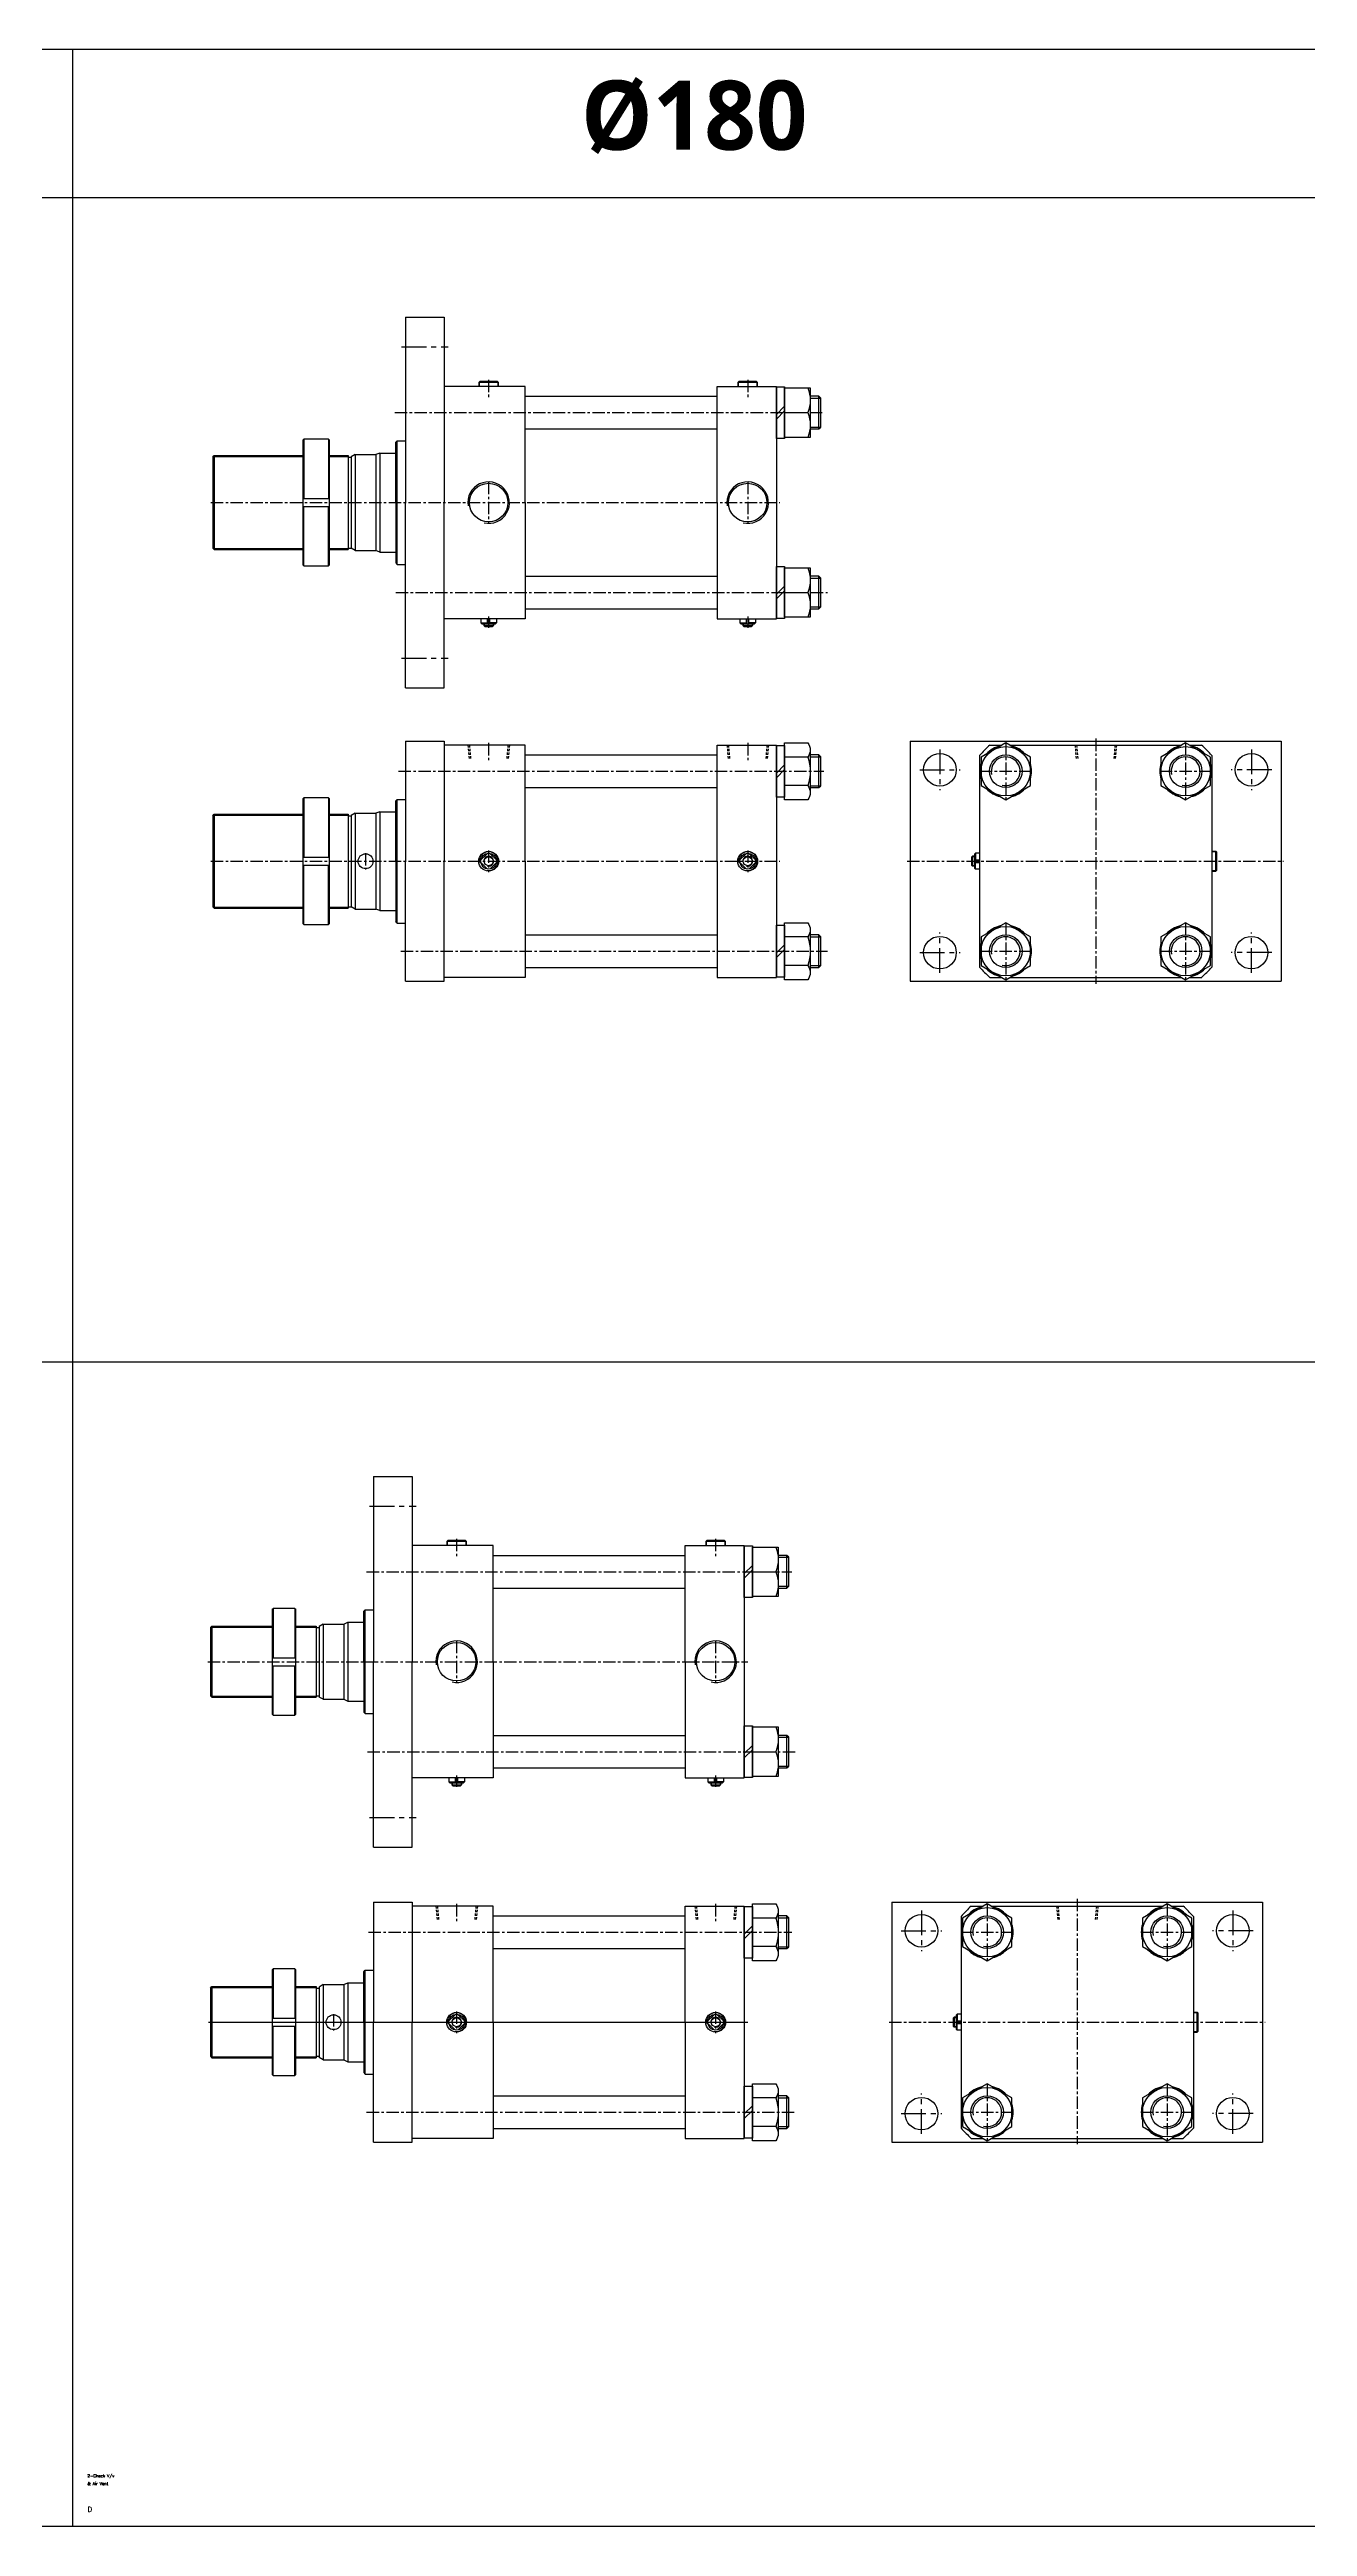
# Model space of a CAD drawing. Extents: x -819 to 8226, y -8942 to 4052.
# Drawn here: x 3612 to 4885, y 0 to 2506 of the extents above; entities that cross this region are included whole.
import ezdxf

# ---------------------------------------------------------------- set-up
doc = ezdxf.new("R2010")
doc.units = 0
doc.header["$LTSCALE"] = 10
doc.header["$MEASUREMENT"] = 0
for name, pattern in [('CENTER', [2, 1.25, -0.25, 0.25, -0.25]), ('CENTERX2', [4, 2.5, -0.5, 0.5, -0.5]), ('HIDDEN', [0.375, 0.25, -0.125])]:
    doc.linetypes.add(name, pattern=pattern)
doc.layers.get('0').update_dxf_attribs({"linetype": 'CONTINUOUS'})
doc.layers.get('DEFPOINTS').update_dxf_attribs({"linetype": 'CONTINUOUS'})
for name, color, linetype in [('CEN', 1, 'CENTERX2'), ('CENTER', 1, 'CENTER'), ('ML', 7, 'CONTINUOUS'), ('THIN', 3, 'CONTINUOUS'), ('외형선', 3, 'CONTINUOUS')]:
    doc.layers.add(name, color=color, linetype=linetype)
doc.styles.add('GHS', font='romans', dxfattribs={"bigfont": 'ghs'})
doc.styles.add('문자', font='romans.shx')

msp = doc.modelspace()

# ---------------------------------------------------------------- linework, layer by layer
for p, q in [((8226, 2505.7), (0, 2505.7)), ((3635.9, 0), (3635.9, 2505.7)), ((8226, 2355.7), (0, 2355.7)), ((8226, 1177.9), (0, 1177.9)), ((8226, 0), (0, 0))]:
    msp.add_line(p, q)
at = {"layer": 'CEN', "color": 1, "linetype": 'CENTER', "ltscale": 2}
for p, q in [((3968.6, 2204.9), (4015.6, 2204.9)), ((3968.6, 1889.9), (4015.6, 1889.9)), ((4513.1, 1797.6), (4513.1, 1756.6)), ((4828.1, 1797.6), (4828.1, 1756.6)), ((4492.6, 1777.1), (4533.6, 1777.1)), ((4848.6, 1777.1), (4807.6, 1777.1)), ((4513.1, 1571.6), (4513.1, 1612.6)), ((4828.1, 1571.6), (4828.1, 1612.6)), ((4492.6, 1592.1), (4533.6, 1592.1)), ((4848.6, 1592.1), (4807.6, 1592.1)), ((3936.2, 1032.3), (3983.2, 1032.3)), ((3936.2, 717.3), (3983.2, 717.3)), ((4473.9, 602.6), (4514.9, 602.6)), ((4494.4, 623.1), (4494.4, 582.1)), ((4829.9, 602.6), (4788.9, 602.6)), ((4809.4, 623.1), (4809.4, 582.1)), ((4494.4, 397.1), (4494.4, 438.1)), ((4809.4, 397.1), (4809.4, 438.1)), ((4473.9, 417.6), (4514.9, 417.6)), ((4829.9, 417.6), (4788.9, 417.6))]:
    msp.add_line(p, q, dxfattribs=at)
at = {"layer": 'CENTER'}
for p, q in [((4579.6, 1804.4), (4579.6, 1746.7)), ((4761.6, 1804.4), (4761.6, 1746.7)), ((4553.3, 1775.6), (4606, 1775.6)), ((4735.3, 1775.6), (4788, 1775.6)), ((4579.6, 1622.4), (4579.6, 1564.7)), ((4761.6, 1622.4), (4761.6, 1564.7)), ((4553.3, 1593.6), (4606, 1593.6)), ((4735.3, 1593.6), (4788, 1593.6)), ((4560.9, 629.9), (4560.9, 572.2)), ((4742.9, 629.9), (4742.9, 572.2)), ((4534.6, 601.1), (4587.3, 601.1)), ((4716.6, 601.1), (4769.3, 601.1)), ((4560.9, 447.9), (4560.9, 390.2)), ((4742.9, 447.9), (4742.9, 390.2)), ((4534.6, 419.1), (4587.3, 419.1)), ((4716.6, 419.1), (4769.3, 419.1))]:
    msp.add_line(p, q, dxfattribs=at)
at = {"layer": 'DEFPOINTS', "color": 0, "linetype": 'ByBlock'}
for p in [(3972.6, 1747.1), (3972.6, 1622.1)]:
    msp.add_point(p, dxfattribs=at)
at = {"layer": 'ML'}
for p, q in [((3972.6, 2234.9), (3972.6, 2047.4)), ((3972.6, 2234.9), (4011.6, 2234.9)), ((4011.6, 2234.9), (4011.6, 2047.4)), ((4093.6, 2164.9), (4011.6, 2164.9)), ((4047.6, 2169.9), (4046.6, 2168.9)), ((4066.6, 2168.9), (4046.6, 2168.9)), ((4046.6, 2168.9), (4046.6, 2164.9)), ((4065.6, 2169.9), (4047.6, 2169.9)), ((4065.6, 2169.9), (4066.6, 2168.9)), ((4066.6, 2164.9), (4066.6, 2168.9)), ((4093.6, 2047.4), (4093.6, 2164.9)), ((4287.6, 2047.4), (4287.6, 2164.9)), ((4287.6, 2164.9), (4347.6, 2164.9)), ((4309.6, 2169.9), (4308.6, 2168.9)), ((4328.6, 2168.9), (4308.6, 2168.9)), ((4308.6, 2168.9), (4308.6, 2164.9)), ((4327.6, 2169.9), (4309.6, 2169.9)), ((4327.6, 2169.9), (4328.6, 2168.9)), ((4328.6, 2164.9), (4328.6, 2168.9)), ((4347.6, 2164.9), (4347.6, 1929.9)), ((4355.8, 2144.8), (4347.6, 2136.6)), ((4355.8, 2140.1), (4347.6, 2131.9)), ((4355.8, 2138.4), (4379.6, 2138.4)), ((4390.7, 2121.9), (4390.7, 2154.9)), ((3868.6, 2110.4), (3869.6, 2111.4)), ((3868.6, 2110.4), (3868.6, 1984.4)), ((3869.6, 2111.4), (3869.6, 2051.4)), ((3894.6, 2111.4), (3869.6, 2111.4)), ((3894.6, 2111.4), (3894.6, 2051.4)), ((3894.6, 2111.4), (3895.6, 2110.4)), ((3895.6, 1984.4), (3895.6, 2110.4)), ((3962.6, 2108.4), (3964.1, 2109.9)), ((3962.6, 2047.4), (3962.6, 2108.4)), ((3964.1, 1984.9), (3964.1, 2109.9)), ((3964.1, 2109.9), (3972.6, 2109.9)), ((3777.6, 2093.4), (3779.1, 2094.9)), ((3779.1, 2094.9), (3779.1, 1999.9)), ((3914.6, 2094.9), (3914.6, 1999.9)), ((3914.6, 2093.4), (3917.6, 2093.4)), ((3921.6, 2095.9), (3917.6, 2093.6)), ((3917.6, 2093.6), (3917.6, 2001.2)), ((3921.6, 2095.9), (3921.6, 1998.9)), ((3946.6, 2097.4), (3942.6, 2095.9)), ((3942.6, 2095.9), (3942.6, 1998.9)), ((3946.6, 2097.4), (3946.6, 1997.4)), ((3868.6, 2051.4), (3895.6, 2051.4)), ((3868.6, 2043.4), (3895.6, 2043.4)), ((3869.6, 1983.4), (3869.6, 2043.4)), ((3894.6, 1983.4), (3894.6, 2043.4)), ((3962.6, 2047.4), (3962.6, 1986.4)), ((3972.6, 1859.9), (3972.6, 2047.4)), ((4011.6, 1859.9), (4011.6, 2047.4)), ((4093.6, 2047.4), (4093.6, 1929.9)), ((4287.6, 2047.4), (4287.6, 1929.9)), ((3777.6, 2001.4), (3779.1, 1999.9)), ((3868.6, 1984.4), (3869.6, 1983.4)), ((3869.6, 1983.4), (3894.6, 1983.4)), ((3894.6, 1983.4), (3895.6, 1984.4)), ((3914.6, 2001.4), (3917.6, 2001.4)), ((3921.6, 1998.9), (3917.6, 2001.2)), ((3946.6, 1997.4), (3942.6, 1998.9)), ((3962.6, 1986.4), (3964.1, 1984.9)), ((3964.1, 1984.9), (3972.6, 1984.9)), ((4355.8, 1962.8), (4347.6, 1954.6)), ((4355.8, 1958.1), (4347.6, 1949.9)), ((4355.8, 1956.4), (4379.6, 1956.4)), ((4390.7, 1939.9), (4390.7, 1972.9)), ((4093.6, 1929.9), (4011.6, 1929.9)), ((4093.6, 1929.9), (4011.6, 1929.9)), ((4048.6, 1929.9), (4048.6, 1925.9)), ((4055.3, 1924.9), (4055.3, 1929.9)), ((4057.9, 1924.9), (4057.9, 1929.9)), ((4064.6, 1929.9), (4064.6, 1925.9)), ((4287.6, 1929.9), (4347.6, 1929.9)), ((4310.6, 1929.9), (4310.6, 1925.9)), ((4317.3, 1924.9), (4317.3, 1929.9)), ((4319.9, 1924.9), (4319.9, 1929.9)), ((4326.6, 1929.9), (4326.6, 1925.9)), ((4049.6, 1924.9), (4048.6, 1925.9)), ((4048.6, 1925.9), (4055.3, 1925.9)), ((4049.6, 1924.9), (4063.6, 1924.9)), ((4051.6, 1924.9), (4051.6, 1922.9)), ((4051.6, 1922.9), (4061.6, 1922.9)), ((4052.6, 1921.9), (4051.6, 1922.9)), ((4052.6, 1921.9), (4060.6, 1921.9)), ((4064.6, 1925.9), (4057.9, 1925.9)), ((4060.6, 1921.9), (4061.6, 1922.9)), ((4061.6, 1924.9), (4061.6, 1922.9)), ((4063.6, 1924.9), (4064.6, 1925.9)), ((4310.6, 1925.9), (4317.3, 1925.9)), ((4311.6, 1924.9), (4310.6, 1925.9)), ((4311.6, 1924.9), (4325.6, 1924.9)), ((4313.6, 1924.9), (4313.6, 1922.9)), ((4313.6, 1922.9), (4323.6, 1922.9)), ((4314.6, 1921.9), (4313.6, 1922.9)), ((4314.6, 1921.9), (4322.6, 1921.9)), ((4326.6, 1925.9), (4319.9, 1925.9)), ((4322.6, 1921.9), (4323.6, 1922.9)), ((4323.6, 1924.9), (4323.6, 1922.9)), ((4325.6, 1924.9), (4326.6, 1925.9)), ((3972.6, 1859.9), (4011.6, 1859.9)), ((3972.6, 1806.1), (3972.6, 1684.6)), ((3972.6, 1806.1), (4011.6, 1806.1)), ((4011.6, 1806.1), (4011.6, 1684.6)), ((4483.1, 1806.1), (4858.1, 1806.1)), ((4483.1, 1806.1), (4483.1, 1563.1)), ((4858.1, 1806.1), (4858.1, 1563.1)), ((4093.6, 1802.1), (4011.6, 1802.1)), ((4093.6, 1684.6), (4093.6, 1802.1)), ((4287.6, 1802.1), (4347.6, 1802.1)), ((4287.6, 1684.6), (4287.6, 1802.1)), ((4347.6, 1802.1), (4347.6, 1567.1)), ((4355.8, 1782), (4347.6, 1773.8)), ((4379.6, 1790), (4355.8, 1790)), ((4381.8, 1797.2), (4381.8, 1753.9)), ((4390.7, 1759.1), (4390.7, 1792.1)), ((4553.1, 1791.7), (4553.1, 1577.4)), ((4563.5, 1802.1), (4575.5, 1802.1)), ((4583.7, 1802.1), (4757.5, 1802.1)), ((4765.7, 1802.1), (4777.8, 1802.1)), ((4788.1, 1791.7), (4788.1, 1577.4)), ((4355.8, 1777.3), (4347.6, 1769.1)), ((4379.6, 1761.1), (4355.8, 1761.1)), ((3777.6, 1730.6), (3779.1, 1732.1)), ((3779.1, 1732.1), (3779.1, 1637.1)), ((3868.6, 1747.6), (3869.6, 1748.6)), ((3868.6, 1747.6), (3868.6, 1621.6)), ((3894.6, 1748.6), (3869.6, 1748.6)), ((3869.6, 1748.6), (3869.6, 1688.6)), ((3894.6, 1748.6), (3895.6, 1747.6)), ((3894.6, 1748.6), (3894.6, 1688.6)), ((3895.6, 1621.6), (3895.6, 1747.6)), ((3914.6, 1732.1), (3914.6, 1637.1)), ((3914.6, 1730.6), (3917.6, 1730.6)), ((3921.6, 1733.1), (3917.6, 1730.8)), ((3917.6, 1730.8), (3917.6, 1638.4)), ((3921.6, 1733.1), (3921.6, 1636.1)), ((3946.6, 1734.6), (3942.6, 1733.1)), ((3942.6, 1733.1), (3942.6, 1636.1)), ((3946.6, 1734.6), (3946.6, 1634.6)), ((3964.1, 1747.1), (3962.6, 1745.6)), ((3962.6, 1684.6), (3962.6, 1745.6)), ((3964.1, 1622.1), (3964.1, 1747.1)), ((3964.1, 1747.1), (3972.6, 1747.1)), ((3868.6, 1688.6), (3895.6, 1688.6)), ((3868.6, 1680.6), (3895.6, 1680.6)), ((3869.6, 1620.6), (3869.6, 1680.6)), ((3894.6, 1620.6), (3894.6, 1680.6)), ((3962.6, 1684.6), (3962.6, 1623.6)), ((3972.6, 1563.1), (3972.6, 1684.6)), ((4011.6, 1563.1), (4011.6, 1684.6)), ((4055.3, 1692.5), (4048.7, 1685.9)), ((4048.7, 1683.3), (4055.3, 1676.7)), ((4057.9, 1692.5), (4064.5, 1685.9)), ((4064.5, 1683.3), (4057.9, 1676.7)), ((4093.6, 1684.6), (4093.6, 1567.1)), ((4287.6, 1684.6), (4287.6, 1567.1)), ((4317.3, 1692.5), (4310.7, 1685.9)), ((4310.7, 1683.3), (4317.3, 1676.7)), ((4319.9, 1692.5), (4326.5, 1685.9)), ((4326.5, 1683.3), (4319.9, 1676.7)), ((4545.1, 1688.6), (4546.1, 1689.6)), ((4545.1, 1688.6), (4545.1, 1680.6)), ((4545.1, 1680.6), (4546.1, 1679.6)), ((4548.1, 1689.6), (4546.1, 1689.6)), ((4546.1, 1689.6), (4546.1, 1679.6)), ((4548.1, 1679.6), (4546.1, 1679.6)), ((4548.1, 1691.6), (4549.1, 1692.6)), ((4548.1, 1691.6), (4548.1, 1677.6)), ((4548.1, 1685.9), (4553.1, 1685.9)), ((4548.1, 1683.3), (4553.1, 1683.3)), ((4553.1, 1692.6), (4549.1, 1692.6)), ((4549.1, 1692.6), (4549.1, 1685.9)), ((4549.1, 1676.6), (4549.1, 1683.3)), ((4792.1, 1694.6), (4788.1, 1694.6)), ((4792.1, 1674.6), (4792.1, 1694.6)), ((4793.1, 1693.6), (4792.1, 1694.6)), ((4793.1, 1675.6), (4793.1, 1693.6)), ((4548.1, 1677.6), (4549.1, 1676.6)), ((4553.1, 1676.6), (4549.1, 1676.6)), ((4788.1, 1674.6), (4792.1, 1674.6)), ((4793.1, 1675.6), (4792.1, 1674.6)), ((3777.6, 1638.6), (3779.1, 1637.1)), ((3914.6, 1638.6), (3917.6, 1638.6)), ((3921.6, 1636.1), (3917.6, 1638.4)), ((3946.6, 1634.6), (3942.6, 1636.1)), ((3868.6, 1621.6), (3869.6, 1620.6)), ((3869.6, 1620.6), (3894.6, 1620.6)), ((3894.6, 1620.6), (3895.6, 1621.6)), ((3964.1, 1622.1), (3962.6, 1623.6)), ((3964.1, 1622.1), (3972.6, 1622.1)), ((4379.6, 1608), (4355.8, 1608)), ((4381.8, 1615.2), (4381.8, 1571.9)), ((4390.7, 1577.1), (4390.7, 1610.1)), ((4355.8, 1600), (4347.6, 1591.8)), ((4355.8, 1595.3), (4347.6, 1587.1)), ((4379.6, 1579.1), (4355.8, 1579.1)), ((3972.6, 1563.1), (4011.6, 1563.1)), ((4093.6, 1567.1), (4011.6, 1567.1)), ((4093.6, 1567.1), (4011.6, 1567.1)), ((4287.6, 1567.1), (4347.6, 1567.1)), ((4483.1, 1563.1), (4858.1, 1563.1)), ((4563.5, 1567.1), (4575.5, 1567.1)), ((4583.7, 1567.1), (4757.5, 1567.1)), ((4765.7, 1567.1), (4777.8, 1567.1)), ((3940.2, 1062.3), (3940.2, 874.8)), ((3940.2, 1062.3), (3979.2, 1062.3)), ((3979.2, 1062.3), (3979.2, 874.8)), ((4061.2, 992.3), (3979.2, 992.3)), ((4015.2, 997.3), (4014.2, 996.3)), ((4034.2, 996.3), (4014.2, 996.3)), ((4014.2, 996.3), (4014.2, 992.3)), ((4033.2, 997.3), (4015.2, 997.3)), ((4033.2, 997.3), (4034.2, 996.3)), ((4034.2, 992.3), (4034.2, 996.3)), ((4061.2, 874.8), (4061.2, 992.3)), ((4255.2, 874.8), (4255.2, 992.3)), ((4255.2, 992.3), (4315.2, 992.3)), ((4277.2, 997.3), (4276.2, 996.3)), ((4296.2, 996.3), (4276.2, 996.3)), ((4276.2, 996.3), (4276.2, 992.3)), ((4295.2, 997.3), (4277.2, 997.3)), ((4295.2, 997.3), (4296.2, 996.3)), ((4296.2, 992.3), (4296.2, 996.3)), ((4315.2, 992.3), (4315.2, 757.3)), ((4358.3, 949.3), (4358.3, 982.3)), ((4323.4, 972.2), (4315.2, 964)), ((4323.4, 967.6), (4315.2, 959.4)), ((4323.4, 965.8), (4347.2, 965.8)), ((3837.6, 927.8), (3838.6, 928.8)), ((3837.6, 927.8), (3837.6, 821.8)), ((3838.6, 928.8), (3838.6, 878.8)), ((3860.6, 928.8), (3838.6, 928.8)), ((3860.6, 928.8), (3860.6, 878.8)), ((3860.6, 928.8), (3861.6, 927.8)), ((3861.6, 821.8), (3861.6, 927.8)), ((3930.2, 925.8), (3931.7, 927.3)), ((3931.7, 822.3), (3931.7, 927.3)), ((3931.7, 927.3), (3940.2, 927.3)), ((3775.2, 909.3), (3776.7, 910.8)), ((3776.7, 910.8), (3776.7, 838.8)), ((3882.2, 910.8), (3882.2, 838.8)), ((3882.2, 909.3), (3885.2, 909.3)), ((3889.2, 912.8), (3885.2, 910.5)), ((3885.2, 910.5), (3885.2, 839.1)), ((3889.2, 912.8), (3889.2, 836.8)), ((3910.2, 912.8), (3914.2, 914.8)), ((3910.2, 912.8), (3910.2, 836.8)), ((3914.2, 914.8), (3914.2, 834.8)), ((3930.2, 874.8), (3930.2, 925.8)), ((3837.6, 878.8), (3861.6, 878.8)), ((3837.6, 870.8), (3861.6, 870.8)), ((3838.6, 820.8), (3838.6, 870.8)), ((3860.6, 820.8), (3860.6, 870.8)), ((3930.2, 874.8), (3930.2, 823.8)), ((3940.2, 687.3), (3940.2, 874.8)), ((3979.2, 687.3), (3979.2, 874.8)), ((4061.2, 874.8), (4061.2, 757.3)), ((4255.2, 874.8), (4255.2, 757.3)), ((3775.2, 840.3), (3776.7, 838.8)), ((3882.2, 840.3), (3885.2, 840.3)), ((3889.2, 836.8), (3885.2, 839.1)), ((3910.2, 836.8), (3914.2, 834.8)), ((3838.6, 820.8), (3837.6, 821.8)), ((3838.6, 820.8), (3860.6, 820.8)), ((3860.6, 820.8), (3861.6, 821.8)), ((3930.2, 823.8), (3931.7, 822.3)), ((3931.7, 822.3), (3940.2, 822.3)), ((4323.4, 790.2), (4315.2, 782)), ((4323.4, 785.6), (4315.2, 777.4)), ((4323.4, 783.8), (4347.2, 783.8)), ((4358.3, 767.3), (4358.3, 800.3)), ((4061.2, 757.3), (3979.2, 757.3)), ((4061.2, 757.3), (3979.2, 757.3)), ((4016.2, 757.3), (4016.2, 753.3)), ((4017.2, 752.3), (4016.2, 753.3)), ((4016.2, 753.3), (4022.9, 753.3)), ((4017.2, 752.3), (4031.2, 752.3)), ((4019.2, 752.3), (4019.2, 750.3)), ((4022.9, 752.3), (4022.9, 757.3)), ((4025.5, 752.3), (4025.5, 757.3)), ((4032.2, 753.3), (4025.5, 753.3)), ((4029.2, 752.3), (4029.2, 750.3)), ((4031.2, 752.3), (4032.2, 753.3)), ((4032.2, 757.3), (4032.2, 753.3)), ((4255.2, 757.3), (4315.2, 757.3)), ((4278.2, 757.3), (4278.2, 753.3)), ((4278.2, 753.3), (4284.9, 753.3)), ((4279.2, 752.3), (4278.2, 753.3)), ((4279.2, 752.3), (4293.2, 752.3)), ((4281.2, 752.3), (4281.2, 750.3)), ((4284.9, 752.3), (4284.9, 757.3)), ((4287.5, 752.3), (4287.5, 757.3)), ((4294.2, 753.3), (4287.5, 753.3)), ((4291.2, 752.3), (4291.2, 750.3)), ((4293.2, 752.3), (4294.2, 753.3)), ((4294.2, 757.3), (4294.2, 753.3)), ((4019.2, 750.3), (4029.2, 750.3)), ((4020.2, 749.3), (4019.2, 750.3)), ((4020.2, 749.3), (4028.2, 749.3)), ((4028.2, 749.3), (4029.2, 750.3)), ((4281.2, 750.3), (4291.2, 750.3)), ((4282.2, 749.3), (4281.2, 750.3)), ((4282.2, 749.3), (4290.2, 749.3)), ((4290.2, 749.3), (4291.2, 750.3)), ((3940.2, 687.3), (3979.2, 687.3)), ((3940.2, 631.6), (3940.2, 510.1)), ((3940.2, 631.6), (3979.2, 631.6)), ((3979.2, 631.6), (3979.2, 510.1)), ((4061.2, 627.6), (3979.2, 627.6)), ((4061.2, 510.1), (4061.2, 627.6)), ((4255.2, 627.6), (4315.2, 627.6)), ((4255.2, 510.1), (4255.2, 627.6)), ((4315.2, 627.6), (4315.2, 392.6)), ((4464.4, 631.6), (4839.4, 631.6)), ((4464.4, 631.6), (4464.4, 388.6)), ((4544.8, 627.6), (4556.8, 627.6)), ((4565, 627.6), (4738.8, 627.6)), ((4747, 627.6), (4759.1, 627.6)), ((4839.4, 631.6), (4839.4, 388.6)), ((4323.4, 607.5), (4315.2, 599.3)), ((4323.4, 602.8), (4315.2, 594.6)), ((4347.2, 615.5), (4323.4, 615.5)), ((4349.4, 622.7), (4349.4, 579.4)), ((4358.3, 584.6), (4358.3, 617.6)), ((4534.4, 617.2), (4534.4, 402.9)), ((4769.4, 617.2), (4769.4, 402.9)), ((4347.2, 586.6), (4323.4, 586.6)), ((3837.6, 563.1), (3838.6, 564.1)), ((3837.6, 563.1), (3837.6, 457.1)), ((3860.6, 564.1), (3838.6, 564.1)), ((3838.6, 564.1), (3838.6, 514.1)), ((3860.6, 564.1), (3861.6, 563.1)), ((3860.6, 564.1), (3860.6, 514.1)), ((3861.6, 457.1), (3861.6, 563.1)), ((3930.2, 561.1), (3931.7, 562.6)), ((3930.2, 510.1), (3930.2, 561.1)), ((3931.7, 457.6), (3931.7, 562.6)), ((3931.7, 562.6), (3940.2, 562.6)), ((3775.2, 544.6), (3776.7, 546.1)), ((3776.7, 546.1), (3776.7, 474.1)), ((3882.2, 546.1), (3882.2, 474.1)), ((3882.2, 544.6), (3885.2, 544.6)), ((3889.2, 548.1), (3885.2, 545.7)), ((3885.2, 545.7), (3885.2, 474.4)), ((3889.2, 548.1), (3889.2, 472.1)), ((3910.2, 548.1), (3914.2, 550.1)), ((3910.2, 548.1), (3910.2, 472.1)), ((3914.2, 550.1), (3914.2, 470.1)), ((3837.6, 514.1), (3861.6, 514.1)), ((3837.6, 506.1), (3861.6, 506.1)), ((3838.6, 456.1), (3838.6, 506.1)), ((3860.6, 456.1), (3860.6, 506.1)), ((3930.2, 510.1), (3930.2, 459.1)), ((3940.2, 388.6), (3940.2, 510.1)), ((3979.2, 388.6), (3979.2, 510.1)), ((4022.9, 518), (4016.3, 511.4)), ((4016.3, 508.8), (4022.9, 502.2)), ((4025.5, 518), (4032.1, 511.4)), ((4032.1, 508.8), (4025.5, 502.2)), ((4061.2, 510.1), (4061.2, 392.6)), ((4255.2, 510.1), (4255.2, 392.6)), ((4284.9, 518), (4278.3, 511.4)), ((4278.3, 508.8), (4284.9, 502.2)), ((4287.5, 518), (4294.1, 511.4)), ((4294.1, 508.8), (4287.5, 502.2)), ((4526.4, 514.1), (4527.4, 515.1)), ((4526.4, 514.1), (4526.4, 506.1)), ((4526.4, 506.1), (4527.4, 505.1)), ((4529.4, 515.1), (4527.4, 515.1)), ((4527.4, 515.1), (4527.4, 505.1)), ((4529.4, 505.1), (4527.4, 505.1)), ((4529.4, 517.1), (4530.4, 518.1)), ((4529.4, 517.1), (4529.4, 503.1)), ((4529.4, 511.4), (4534.4, 511.4)), ((4529.4, 508.8), (4534.4, 508.8)), ((4529.4, 503.1), (4530.4, 502.1)), ((4534.4, 518.1), (4530.4, 518.1)), ((4530.4, 518.1), (4530.4, 511.4)), ((4530.4, 502.1), (4530.4, 508.8)), ((4534.4, 502.1), (4530.4, 502.1)), ((4773.4, 520.1), (4769.4, 520.1)), ((4773.4, 500.1), (4773.4, 520.1)), ((4774.4, 519.1), (4773.4, 520.1)), ((4774.4, 501.1), (4774.4, 519.1)), ((4769.4, 500.1), (4773.4, 500.1)), ((4774.4, 501.1), (4773.4, 500.1)), ((3775.2, 475.6), (3776.7, 474.1)), ((3838.6, 456.1), (3837.6, 457.1)), ((3838.6, 456.1), (3860.6, 456.1)), ((3860.6, 456.1), (3861.6, 457.1)), ((3889.2, 472.1), (3885.2, 474.4)), ((3910.2, 472.1), (3914.2, 470.1)), ((3930.2, 459.1), (3931.7, 457.6)), ((3931.7, 457.6), (3940.2, 457.6)), ((4347.2, 433.5), (4323.4, 433.5)), ((4349.4, 440.7), (4349.4, 397.4)), ((4358.3, 402.6), (4358.3, 435.6)), ((4323.4, 425.5), (4315.2, 417.3)), ((4323.4, 420.8), (4315.2, 412.6)), ((4347.2, 404.6), (4323.4, 404.6)), ((3940.2, 388.6), (3979.2, 388.6)), ((4061.2, 392.6), (3979.2, 392.6)), ((4061.2, 392.6), (3979.2, 392.6)), ((4255.2, 392.6), (4315.2, 392.6)), ((4464.4, 388.6), (4839.4, 388.6)), ((4544.8, 392.6), (4556.8, 392.6)), ((4565, 392.6), (4738.8, 392.6)), ((4747, 392.6), (4759.1, 392.6))]:
    msp.add_line(p, q, dxfattribs=at)
at = {"layer": 'ML', "color": 2}
for p, q in [((4047.1, 2169.4), (4047.1, 2164.9)), ((4066.1, 2164.9), (4066.1, 2169.4)), ((4309.1, 2169.4), (4309.1, 2164.9)), ((4328.1, 2164.9), (4328.1, 2169.4)), ((4052.1, 1924.9), (4052.1, 1922.4)), ((4061.1, 1924.9), (4061.1, 1922.4)), ((4314.1, 1924.9), (4314.1, 1922.4)), ((4323.1, 1924.9), (4323.1, 1922.4)), ((4548.1, 1689.1), (4545.6, 1689.1)), ((4548.1, 1680.1), (4545.6, 1680.1)), ((4792.6, 1694.1), (4788.1, 1694.1)), ((4788.1, 1675.1), (4792.6, 1675.1)), ((4014.7, 996.8), (4014.7, 992.3)), ((4033.7, 992.3), (4033.7, 996.8)), ((4276.7, 996.8), (4276.7, 992.3)), ((4295.7, 992.3), (4295.7, 996.8)), ((4019.7, 752.3), (4019.7, 749.8)), ((4028.7, 752.3), (4028.7, 749.8)), ((4281.7, 752.3), (4281.7, 749.8)), ((4290.7, 752.3), (4290.7, 749.8)), ((4529.4, 514.6), (4526.9, 514.6)), ((4529.4, 505.6), (4526.9, 505.6)), ((4773.9, 519.6), (4769.4, 519.6)), ((4769.4, 500.6), (4773.9, 500.6))]:
    msp.add_line(p, q, dxfattribs=at)
at = {"layer": 'ML', "color": 7}
for p, q in [((3777.6, 2093.4), (3777.6, 2001.4)), ((3777.6, 1730.6), (3777.6, 1638.6)), ((3775.2, 909.3), (3775.2, 840.3)), ((3775.2, 544.6), (3775.2, 475.6))]:
    msp.add_line(p, q, dxfattribs=at)
at = {"layer": 'ML', "color": 1, "linetype": 'CENTER'}
for p, q in [((4056.6, 2068.3), (4056.6, 2026.4)), ((4318.6, 2068.3), (4318.6, 2026.4)), ((4056.6, 1932.1), (4056.6, 1920.6)), ((4318.6, 1932.1), (4318.6, 1920.6)), ((4670.6, 1808.6), (4670.6, 1560.7)), ((3932.1, 1692.8), (3932.1, 1676.3)), ((4056.6, 1695.6), (4056.6, 1673.6)), ((4318.6, 1695.6), (4318.6, 1673.6)), ((4479.9, 1684.6), (4860.5, 1684.6)), ((4024.2, 895.8), (4024.2, 853.8)), ((4286.2, 895.8), (4286.2, 853.8)), ((4024.2, 759.6), (4024.2, 748.1)), ((4286.2, 759.6), (4286.2, 748.1)), ((4651.9, 634.9), (4651.9, 386.6)), ((3899.7, 518.3), (3899.7, 501.8)), ((4024.2, 521.1), (4024.2, 499.1)), ((4286.2, 521.1), (4286.2, 499.1)), ((4461.6, 510.1), (4841.9, 510.1))]:
    msp.add_line(p, q, dxfattribs=at)
at = {"layer": 'ML', "color": 6, "linetype": 'HIDDEN'}
for p, q in [((4035.7, 1802.1), (4036.9, 1788.1)), ((4037.1, 1802.1), (4038.4, 1788.1)), ((4076.1, 1802.1), (4074.9, 1788.1)), ((4077.6, 1802.1), (4076.3, 1788.1)), ((4297.7, 1802.1), (4298.9, 1788.1)), ((4299.1, 1802.1), (4300.4, 1788.1)), ((4338.1, 1802.1), (4336.9, 1788.1)), ((4339.6, 1802.1), (4338.3, 1788.1)), ((4649.7, 1802.1), (4650.9, 1788.1)), ((4651.2, 1802.1), (4652.4, 1788.1)), ((4690.1, 1802.1), (4688.9, 1788.1)), ((4691.6, 1802.1), (4690.4, 1788.1)), ((4003.3, 627.6), (4004.5, 613.6)), ((4004.7, 627.6), (4006, 613.6)), ((4043.7, 627.6), (4042.5, 613.6)), ((4045.2, 627.6), (4043.9, 613.6)), ((4265.3, 627.6), (4266.5, 613.6)), ((4266.7, 627.6), (4268, 613.6)), ((4305.7, 627.6), (4304.5, 613.6)), ((4307.2, 627.6), (4305.9, 613.6)), ((4631, 627.6), (4632.2, 613.6)), ((4632.5, 627.6), (4633.7, 613.6)), ((4671.4, 627.6), (4670.2, 613.6)), ((4672.9, 627.6), (4671.7, 613.6))]:
    msp.add_line(p, q, dxfattribs=at)
at = {"layer": 'ML'}
for points in [[(4347.6, 2112.1), (4347.6, 2164.6), (4355.8, 2164.6), (4355.8, 2112.1), (4347.6, 2112.1)], [(4381.8, 2121.9), (4390.7, 2121.9), (4392.6, 2123.8), (4392.6, 2153), (4390.7, 2154.9), (4381.8, 2154.9)], [(4347.6, 1930.1), (4347.6, 1982.6), (4355.8, 1982.6), (4355.8, 1930.1), (4347.6, 1930.1)], [(4381.8, 1939.9), (4390.7, 1939.9), (4392.6, 1941.8), (4392.6, 1971), (4390.7, 1972.9), (4381.8, 1972.9)], [(4554.6, 1790), (4554.6, 1761.1), (4579.6, 1746.7), (4604.6, 1761.1), (4604.6, 1790), (4579.6, 1804.4), (4554.6, 1790)], [(4736.6, 1790), (4736.6, 1761.1), (4761.6, 1746.7), (4786.6, 1761.1), (4786.6, 1790), (4761.6, 1804.4), (4736.6, 1790)], [(4347.6, 1749.3), (4347.6, 1801.8), (4355.8, 1801.8), (4355.8, 1749.3), (4347.6, 1749.3)], [(4381.8, 1759.1), (4390.7, 1759.1), (4392.6, 1761), (4392.6, 1790.2), (4390.7, 1792.1), (4381.8, 1792.1)], [(4347.6, 1567.3), (4347.6, 1619.8), (4355.8, 1619.8), (4355.8, 1567.3), (4347.6, 1567.3)], [(4381.8, 1577.1), (4390.7, 1577.1), (4392.6, 1579), (4392.6, 1608.2), (4390.7, 1610.1), (4381.8, 1610.1)], [(4554.6, 1608), (4554.6, 1579.1), (4579.6, 1564.7), (4604.6, 1579.1), (4604.6, 1608), (4579.6, 1622.4), (4554.6, 1608)], [(4736.6, 1608), (4736.6, 1579.1), (4761.6, 1564.7), (4786.6, 1579.1), (4786.6, 1608), (4761.6, 1622.4), (4736.6, 1608)], [(4315.2, 939.6), (4315.2, 992.1), (4323.4, 992.1), (4323.4, 939.6), (4315.2, 939.6)], [(4349.4, 949.3), (4358.3, 949.3), (4360.2, 951.2), (4360.2, 980.4), (4358.3, 982.3), (4349.4, 982.3)], [(4315.2, 757.6), (4315.2, 810.1), (4323.4, 810.1), (4323.4, 757.6), (4315.2, 757.6)], [(4349.4, 767.3), (4358.3, 767.3), (4360.2, 769.2), (4360.2, 798.4), (4358.3, 800.3), (4349.4, 800.3)], [(4315.2, 574.8), (4315.2, 627.3), (4323.4, 627.3), (4323.4, 574.8), (4315.2, 574.8)], [(4535.9, 615.5), (4535.9, 586.6), (4560.9, 572.2), (4585.9, 586.6), (4585.9, 615.5), (4560.9, 629.9), (4535.9, 615.5)], [(4717.9, 615.5), (4717.9, 586.6), (4742.9, 572.2), (4767.9, 586.6), (4767.9, 615.5), (4742.9, 629.9), (4717.9, 615.5)], [(4349.4, 584.6), (4358.3, 584.6), (4360.2, 586.5), (4360.2, 615.7), (4358.3, 617.6), (4349.4, 617.6)], [(4315.2, 392.8), (4315.2, 445.3), (4323.4, 445.3), (4323.4, 392.8), (4315.2, 392.8)], [(4349.4, 402.6), (4358.3, 402.6), (4360.2, 404.5), (4360.2, 433.7), (4358.3, 435.6), (4349.4, 435.6)], [(4535.9, 433.5), (4535.9, 404.6), (4560.9, 390.2), (4585.9, 404.6), (4585.9, 433.5), (4560.9, 447.9), (4535.9, 433.5)], [(4717.9, 433.5), (4717.9, 404.6), (4742.9, 390.2), (4767.9, 404.6), (4767.9, 433.5), (4742.9, 447.9), (4717.9, 433.5)]]:
    msp.add_lwpolyline(points, dxfattribs=at)
for points in [[(4355.8, 2163.4), (4381.8, 2163.4), (4381.8, 2113.4), (4355.8, 2113.4)], [(4355.8, 1981.4), (4381.8, 1981.4), (4381.8, 1931.4), (4355.8, 1931.4)], [(4323.4, 990.8), (4349.4, 990.8), (4349.4, 940.8), (4323.4, 940.8)], [(4323.4, 808.8), (4349.4, 808.8), (4349.4, 758.8), (4323.4, 758.8)]]:
    msp.add_lwpolyline(points, close=True, dxfattribs=at)
for points in [[(4379.6, 2163.4, -0.178633), (4379.6, 2138.4, -0.178633), (4379.6, 2113.4)], [(4379.6, 1981.4, -0.178633), (4379.6, 1956.4, -0.178633), (4379.6, 1931.4)], [(4355.8, 1804.4), (4379.6, 1804.4, -0.309401), (4379.6, 1790, -0.154701), (4379.6, 1761.1, -0.309401), (4379.6, 1746.7), (4355.8, 1746.7), (4355.8, 1804.4)], [(4355.8, 1622.4), (4379.6, 1622.4, -0.309401), (4379.6, 1608, -0.154701), (4379.6, 1579.1, -0.309401), (4379.6, 1564.7), (4355.8, 1564.7), (4355.8, 1622.4)], [(4347.2, 990.8, -0.178633), (4347.2, 965.8, -0.178633), (4347.2, 940.8)], [(4347.2, 808.8, -0.178633), (4347.2, 783.8, -0.178633), (4347.2, 758.8)], [(4323.4, 629.9), (4347.2, 629.9, -0.309401), (4347.2, 615.5, -0.154701), (4347.2, 586.6, -0.309401), (4347.2, 572.2), (4323.4, 572.2), (4323.4, 629.9)], [(4323.4, 447.9), (4347.2, 447.9, -0.309401), (4347.2, 433.5, -0.154701), (4347.2, 404.6, -0.309401), (4347.2, 390.2), (4323.4, 390.2), (4323.4, 447.9)]]:
    msp.add_lwpolyline(points, format="xyb", dxfattribs=at)
for centre, radius in [((4056.6, 2047.4), 19.5), ((4318.6, 2047.4), 19.5), ((4513.1, 1777.1), 16.5), ((4579.6, 1775.6), 25), ((4579.6, 1775.6), 16.5), ((4761.6, 1775.6), 25), ((4761.6, 1775.6), 16.5), ((4828.1, 1777.1), 16.5), ((3932.1, 1684.6), 7.5), ((4056.6, 1684.6), 10), ((4056.6, 1684.6), 8), ((4056.6, 1684.6), 4.5), ((4318.6, 1684.6), 10), ((4318.6, 1684.6), 8), ((4318.6, 1684.6), 4.5), ((4513.1, 1592.1), 16.5), ((4579.6, 1593.6), 25), ((4579.6, 1593.6), 16.5), ((4761.6, 1593.6), 25), ((4761.6, 1593.6), 16.5), ((4828.1, 1592.1), 16.5), ((4024.2, 874.8), 19.5), ((4286.2, 874.8), 19.5), ((4494.4, 602.6), 16.5), ((4560.9, 601.1), 25), ((4560.9, 601.1), 16.5), ((4742.9, 601.1), 25), ((4742.9, 601.1), 16.5), ((4809.4, 602.6), 16.5), ((3899.7, 510.1), 7.5), ((4024.2, 510.1), 10), ((4024.2, 510.1), 8), ((4024.2, 510.1), 4.5), ((4286.2, 510.1), 10), ((4286.2, 510.1), 8), ((4286.2, 510.1), 4.5), ((4494.4, 417.6), 16.5), ((4560.9, 419.1), 25), ((4560.9, 419.1), 16.5), ((4742.9, 419.1), 25), ((4742.9, 419.1), 16.5), ((4809.4, 417.6), 16.5)]:
    msp.add_circle(centre, radius, dxfattribs=at)
at = {"layer": 'ML', "color": 2}
for centre, radius, start, end in [((4056.6, 2047.4), 21, 257.2786, 188.7835), ((4318.6, 2047.4), 21, 257.2786, 188.7835), ((4579.6, 1775.6), 14.6, 255.4042, 192.5338), ((4761.6, 1775.6), 14.6, 255.4042, 192.5338), ((4056.6, 1684.6), 9.5, 261.4114, 188.1478), ((4056.6, 1684.6), 5, 257.904, 186.2569), ((4318.6, 1684.6), 9.5, 261.4114, 188.1478), ((4318.6, 1684.6), 5, 257.904, 186.2569), ((4579.6, 1593.6), 14.6, 255.4042, 192.5338), ((4761.6, 1593.6), 14.6, 255.4042, 192.5338), ((4024.2, 874.8), 21, 257.2786, 188.7835), ((4286.2, 874.8), 21, 257.2786, 188.7835), ((4560.9, 601.1), 14.6, 255.4042, 192.5338), ((4742.9, 601.1), 14.6, 255.4042, 192.5338), ((4024.2, 510.1), 9.5, 261.4114, 188.1478), ((4024.2, 510.1), 5, 257.904, 186.2569), ((4286.2, 510.1), 9.5, 261.4114, 188.1478), ((4286.2, 510.1), 5, 257.904, 186.2569), ((4560.9, 419.1), 14.6, 255.4042, 192.5338), ((4742.9, 419.1), 14.6, 255.4042, 192.5338)]:
    msp.add_arc(centre, radius, start, end, dxfattribs=at)
at = {"layer": 'ML'}
for centre, radius, start, end in [((4670.6, 1684.6), 159, 132.3542, 137.6458), ((4579.6, 1775.6), 26.2, 162.2472, 197.7528), ((4579.6, 1775.6), 26.2, 102.2472, 137.7528), ((4579.6, 1775.6), 26.2, 42.2472, 77.7528), ((4579.6, 1775.6), 26.2, 342.2472, 17.7528), ((4761.6, 1775.6), 26.2, 162.2472, 197.7528), ((4761.6, 1775.6), 26.2, 102.2472, 137.7528), ((4761.6, 1775.6), 26.2, 42.2472, 77.7528), ((4670.6, 1684.6), 159, 42.3542, 47.6458), ((4761.6, 1775.6), 26.2, 342.2472, 17.7528), ((4579.6, 1775.6), 26.2, 222.2472, 257.7528), ((4579.6, 1775.6), 26.2, 282.2472, 317.7528), ((4761.6, 1775.6), 26.2, 222.2472, 257.7528), ((4761.6, 1775.6), 26.2, 282.2472, 317.7528), ((4579.6, 1593.6), 26.2, 102.2472, 137.7528), ((4579.6, 1593.6), 26.2, 42.2472, 77.7528), ((4761.6, 1593.6), 26.2, 102.2472, 137.7528), ((4761.6, 1593.6), 26.2, 42.2472, 77.7528), ((4579.6, 1593.6), 26.2, 162.2472, 197.7528), ((4579.6, 1593.6), 26.2, 342.2472, 17.7528), ((4761.6, 1593.6), 26.2, 162.2472, 197.7528), ((4761.6, 1593.6), 26.2, 342.2472, 17.7528), ((4670.6, 1684.6), 159, 222.3542, 227.6458), ((4579.6, 1593.6), 26.2, 222.2472, 257.7528), ((4579.6, 1593.6), 26.2, 282.2472, 317.7528), ((4761.6, 1593.6), 26.2, 222.2472, 257.7528), ((4761.6, 1593.6), 26.2, 282.2472, 317.7528), ((4670.6, 1684.6), 159, 312.3542, 317.6458), ((4651.9, 510.1), 159, 132.3542, 137.6458), ((4560.9, 601.1), 26.2, 102.2472, 137.7528), ((4560.9, 601.1), 26.2, 42.2472, 77.7528), ((4742.9, 601.1), 26.2, 102.2472, 137.7528), ((4742.9, 601.1), 26.2, 42.2472, 77.7528), ((4651.9, 510.1), 159, 42.3542, 47.6458), ((4560.9, 601.1), 26.2, 162.2472, 197.7528), ((4560.9, 601.1), 26.2, 342.2472, 17.7528), ((4742.9, 601.1), 26.2, 162.2472, 197.7528), ((4742.9, 601.1), 26.2, 342.2472, 17.7528), ((4560.9, 601.1), 26.2, 222.2472, 257.7528), ((4560.9, 601.1), 26.2, 282.2472, 317.7528), ((4742.9, 601.1), 26.2, 222.2472, 257.7528), ((4742.9, 601.1), 26.2, 282.2472, 317.7528), ((4560.9, 419.1), 26.2, 162.2472, 197.7528), ((4560.9, 419.1), 26.2, 102.2472, 137.7528), ((4560.9, 419.1), 26.2, 42.2472, 77.7528), ((4560.9, 419.1), 26.2, 342.2472, 17.7528), ((4742.9, 419.1), 26.2, 162.2472, 197.7528), ((4742.9, 419.1), 26.2, 102.2472, 137.7528), ((4742.9, 419.1), 26.2, 42.2472, 77.7528), ((4742.9, 419.1), 26.2, 342.2472, 17.7528), ((4651.9, 510.1), 159, 222.3542, 227.6458), ((4560.9, 419.1), 26.2, 222.2472, 257.7528), ((4560.9, 419.1), 26.2, 282.2472, 317.7528), ((4742.9, 419.1), 26.2, 222.2472, 257.7528), ((4742.9, 419.1), 26.2, 282.2472, 317.7528), ((4651.9, 510.1), 159, 312.3542, 317.6458)]:
    msp.add_arc(centre, radius, start, end, dxfattribs=at)
at = {"layer": 'THIN'}
for p, q in [((4381.8, 2153), (4392.6, 2153)), ((4381.8, 2123.8), (4392.6, 2123.8)), ((4381.8, 1971), (4392.6, 1971)), ((4381.8, 1941.8), (4392.6, 1941.8)), ((4381.8, 1790.2), (4392.6, 1790.2)), ((4381.8, 1761), (4392.6, 1761)), ((4381.8, 1608.2), (4392.6, 1608.2)), ((4381.8, 1579), (4392.6, 1579)), ((4349.4, 980.4), (4360.2, 980.4)), ((4349.4, 951.2), (4360.2, 951.2)), ((4349.4, 798.4), (4360.2, 798.4)), ((4349.4, 769.2), (4360.2, 769.2)), ((4349.4, 615.7), (4360.2, 615.7)), ((4349.4, 586.5), (4360.2, 586.5)), ((4349.4, 433.7), (4360.2, 433.7)), ((4349.4, 404.5), (4360.2, 404.5))]:
    msp.add_line(p, q, dxfattribs=at)
at = {"layer": '외형선', "color": 1, "linetype": 'CENTER'}
for p, q in [((4056.6, 2171.7), (4056.6, 2153.3)), ((4318.6, 2171.7), (4318.6, 2153.3)), ((3961.6, 2138.4), (4395.7, 2138.4)), ((3775.6, 2047.4), (4351.2, 2047.4)), ((3962.6, 1956.4), (4399.4, 1956.4)), ((4056.6, 1804.2), (4056.6, 1785.8)), ((4318.6, 1804.2), (4318.6, 1785.8)), ((3965.5, 1775.6), (4395.7, 1775.6)), ((3775.6, 1684.6), (4351.2, 1684.6)), ((3967.9, 1593.6), (4399.4, 1593.6)), ((4024.2, 999.1), (4024.2, 980.7)), ((4286.2, 999.1), (4286.2, 980.7)), ((3933.2, 965.8), (4363.3, 965.8)), ((3772.4, 874.8), (4318.8, 874.8)), ((3934.1, 783.8), (4367, 783.8)), ((4024.2, 629.7), (4024.2, 611.3)), ((4286.2, 629.7), (4286.2, 611.3)), ((3935.2, 601.1), (4363.3, 601.1)), ((3933.2, 419.1), (4367, 419.1))]:
    msp.add_line(p, q, dxfattribs=at)
at = {"layer": '외형선', "color": 7, "linetype": 'Continuous'}
for p, q in [((4093.6, 2154.9), (4287.6, 2154.9)), ((4093.6, 2121.9), (4287.6, 2121.9)), ((4093.6, 1972.9), (4287.6, 1972.9)), ((4093.6, 1939.9), (4287.6, 1939.9)), ((4093.6, 1792.1), (4287.6, 1792.1)), ((4093.6, 1759.1), (4287.6, 1759.1)), ((4093.6, 1610.1), (4287.6, 1610.1)), ((4093.6, 1577.1), (4287.6, 1577.1)), ((4061.2, 982.3), (4255.2, 982.3)), ((4061.2, 949.3), (4255.2, 949.3)), ((4061.2, 800.3), (4255.2, 800.3)), ((4061.2, 767.3), (4255.2, 767.3)), ((4061.2, 617.6), (4255.2, 617.6)), ((4061.2, 584.6), (4255.2, 584.6)), ((4061.2, 435.6), (4255.2, 435.6)), ((4061.2, 402.6), (4255.2, 402.6))]:
    msp.add_line(p, q, dxfattribs=at)
at = {"layer": '외형선', "color": 2}
for p, q in [((3778.1, 2093.9), (3868.6, 2093.9)), ((3895.6, 2093.9), (3914.6, 2093.9)), ((3778.1, 2000.9), (3868.6, 2000.9)), ((3895.6, 2000.9), (3914.6, 2000.9)), ((3778.1, 1731.1), (3868.6, 1731.1)), ((3895.6, 1731.1), (3914.6, 1731.1)), ((3778.1, 1638.1), (3868.6, 1638.1)), ((3895.6, 1638.1), (3914.6, 1638.1)), ((3775.7, 909.8), (3837.6, 909.8)), ((3861.6, 909.8), (3882.2, 909.8)), ((3775.7, 839.8), (3837.6, 839.8)), ((3861.6, 839.8), (3882.2, 839.8)), ((3775.7, 545.1), (3837.6, 545.1)), ((3861.6, 545.1), (3882.2, 545.1)), ((3775.7, 475.1), (3837.6, 475.1)), ((3861.6, 475.1), (3882.2, 475.1))]:
    msp.add_line(p, q, dxfattribs=at)
at = {"layer": '외형선', "color": 7}
for p, q in [((3779.1, 2094.9), (3868.6, 2094.9)), ((3895.6, 2094.9), (3914.6, 2094.9)), ((3921.6, 2095.9), (3942.6, 2095.9)), ((3946.6, 2097.4), (3962.6, 2097.4)), ((3779.1, 1999.9), (3868.6, 1999.9)), ((3895.6, 1999.9), (3914.6, 1999.9)), ((3921.6, 1998.9), (3942.6, 1998.9)), ((3946.6, 1997.4), (3962.6, 1997.4)), ((3779.1, 1732.1), (3868.6, 1732.1)), ((3895.6, 1732.1), (3914.6, 1732.1)), ((3921.6, 1733.1), (3942.6, 1733.1)), ((3946.6, 1734.6), (3962.6, 1734.6)), ((3779.1, 1637.1), (3868.6, 1637.1)), ((3895.6, 1637.1), (3914.6, 1637.1)), ((3921.6, 1636.1), (3942.6, 1636.1)), ((3946.6, 1634.6), (3962.6, 1634.6)), ((3776.7, 910.8), (3837.6, 910.8)), ((3861.6, 910.8), (3882.2, 910.8)), ((3889.2, 912.8), (3910.2, 912.8)), ((3914.2, 914.8), (3930.2, 914.8)), ((3776.7, 838.8), (3837.6, 838.8)), ((3861.6, 838.8), (3882.2, 838.8)), ((3889.2, 836.8), (3910.2, 836.8)), ((3914.2, 834.8), (3930.2, 834.8)), ((3776.7, 546.1), (3837.6, 546.1)), ((3861.6, 546.1), (3882.2, 546.1)), ((3889.2, 548.1), (3910.2, 548.1)), ((3914.2, 550.1), (3930.2, 550.1)), ((3776.7, 474.1), (3837.6, 474.1)), ((3861.6, 474.1), (3882.2, 474.1)), ((3882.2, 475.6), (3885.2, 475.6)), ((3889.2, 472.1), (3910.2, 472.1)), ((3914.2, 470.1), (3930.2, 470.1))]:
    msp.add_line(p, q, dxfattribs=at)
at = {"layer": '외형선', "color": 1, "linetype": 'CENTER', "ltscale": 100}
msp.add_line((3773.2, 510.1), (4318.8, 510.1), dxfattribs=at)

# ---------------------------------------------------------------- texts
at = {"insert": (4150, 2474.3), "char_height": 70, "attachment_point": 1, "style": '문자'}
msp.add_mtext_dynamic_manual_height_columns('{\\fMalgun Gothic|b1|i0|c129|p50;%%C180}', width=124.533, gutter_width=16, heights=[0], dxfattribs=at)
at = {"layer": 'ML', "style": 'GHS'}
msp.add_text('D', height=5, dxfattribs=at).set_placement((3651, 14.8))
at = {"layer": 'ML', "color": 2, "char_height": 3, "attachment_point": 7, "style": 'GHS'}
for s, insert in [('2-Check V/v', (3650.8, 48.7)), ('& Air Vent', (3650.8, 41.9))]:
    msp.add_mtext(s, dxfattribs=dict(at, insert=insert))

doc.saveas('drawing.dxf')
